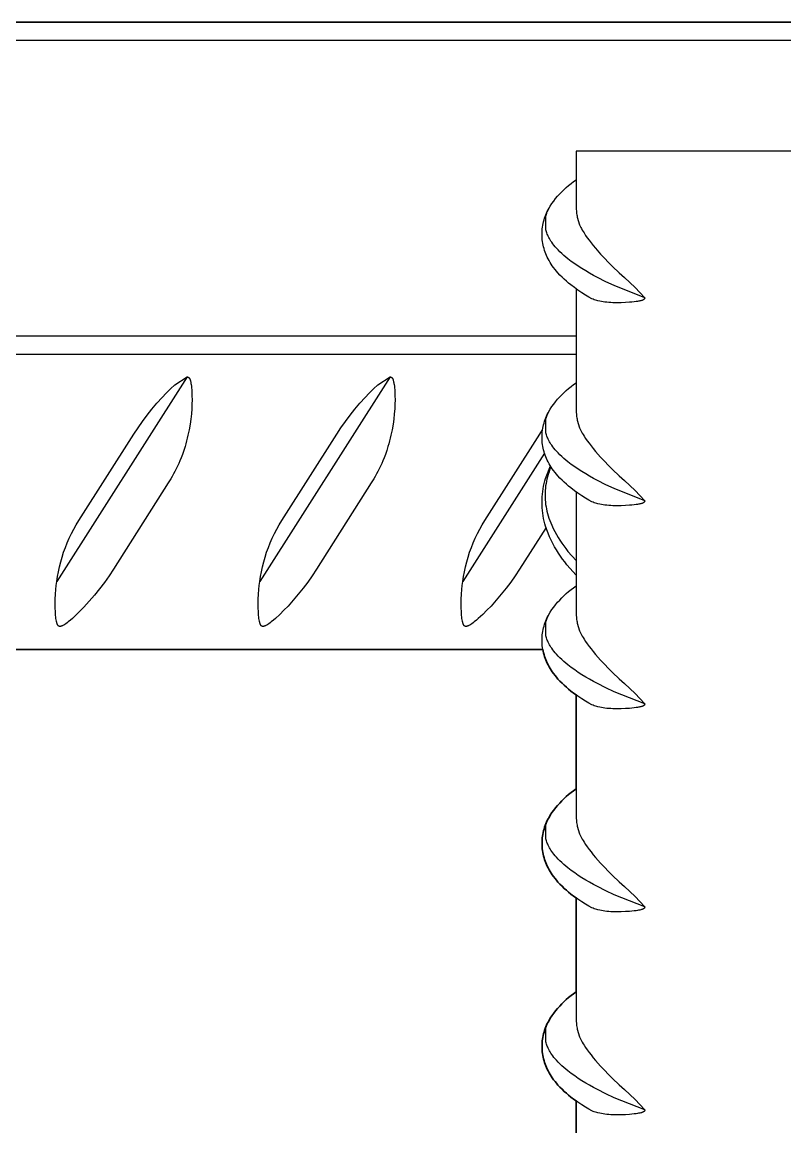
# Model space of a CAD drawing. Header units: millimetres. Extents: x -8 to 1608, y -703 to 404.
# Drawn here: x 696.1 to 737.5, y 344.1 to 404 of the extents above; entities that cross this region are included whole.
import ezdxf

# ---------------------------------------------------------------- set-up
doc = ezdxf.new("R2010")
doc.units = ezdxf.units.MM
doc.layers.add('Blocks', color=7, linetype='Continuous')
doc.layers.add('Blocks$Inner', color=7, linetype='Continuous', lineweight=25, true_color=0x007f00)
doc.layers.add('Blocks$Outline', color=7, linetype='Continuous', lineweight=35, true_color=0xff3f3f)

# ---------------------------------------------------------------- blocks, each defined once
blk = doc.blocks.new('Rebar Coffee Table Front')
at = {"layer": 'Blocks$Inner'}
for p, q in [((58.145, 387), (726.145, 387)), ((58.145, 386), (726.145, 386))]:
    blk.add_line(p, q, dxfattribs=at)
for points in [[(40.711, 386), (-6.855, 386), (-7.855, 387), (-7.855, 403), (-6.855, 404), (791.145, 404), (792.145, 403)], [(742.753, 387), (792.145, 387), (792.145, 403), (-7.855, 403)], [(742.14, 397), (726.145, 397), (726.145, 394.187), (726.156, 393.863), (726.165, 393.748), (726.178, 393.634), (726.187, 393.565), (726.199, 393.497), (726.212, 393.429), (726.339, 393.024), (726.371, 392.951), (726.405, 392.879), (726.442, 392.808), (726.485, 392.729), (726.53, 392.65), (726.578, 392.573), (726.662, 392.444), (726.749, 392.317), (726.852, 392.177), (726.958, 392.04), (727.078, 391.89), (727.202, 391.742), (727.48, 391.426), (728.125, 390.757), (728.484, 390.413), (728.778, 390.161), (729.064, 389.899), (729.341, 389.627), (729.608, 389.346), (729.866, 389.057), (728.216, 389.722), (727.762, 389.934), (727.316, 390.159), (727.098, 390.275), (726.883, 390.395), (726.674, 390.516), (726.467, 390.642), (726.269, 390.769), (726.074, 390.902), (725.888, 391.035), (725.707, 391.173), (725.594, 391.265), (725.482, 391.36), (725.373, 391.458), (725.272, 391.554), (725.173, 391.654), (725.078, 391.757), (725.012, 391.832), (724.949, 391.91), (724.888, 391.99), (724.829, 392.071), (724.786, 392.135), (724.745, 392.2), (724.707, 392.266), (724.67, 392.334), (724.636, 392.402), (724.61, 392.459), (724.586, 392.516), (724.564, 392.573), (724.544, 392.632), (724.526, 392.691), (724.51, 392.751), (724.51, 393.476), (724.526, 393.536), (724.544, 393.595), (724.564, 393.653), (724.586, 393.711), (724.61, 393.768), (724.636, 393.824), (724.746, 394.028), (724.84, 394.167), (724.938, 394.302), (725.041, 394.434), (725.148, 394.563), (725.259, 394.688), (725.375, 394.809), (725.494, 394.927), (725.617, 395.04), (725.744, 395.15), (725.874, 395.255), (726.008, 395.356), (726.145, 395.452)], [(729.866, 389.057), (729.866, 389.053), (729.866, 389.049), (729.866, 389.047), (729.865, 389.045), (729.865, 389.043), (729.865, 389.041), (729.865, 389.04), (729.865, 389.038), (729.864, 389.036), (729.864, 389.034), (729.863, 389.032), (729.863, 389.03), (729.862, 389.028), (729.862, 389.026), (729.861, 389.025), (729.861, 389.023), (729.86, 389.021), (729.859, 389.019), (729.859, 389.017), (729.858, 389.016), (729.857, 389.014), (729.856, 389.012), (729.855, 389.01), (729.854, 389.009), (729.853, 389.007), (729.852, 389.005), (729.851, 389.004), (729.85, 389.002), (729.849, 389), (729.848, 388.999), (729.846, 388.997), (729.845, 388.995), (729.843, 388.993), (729.842, 388.991), (729.84, 388.99), (729.839, 388.988), (729.837, 388.986), (729.835, 388.984), (729.832, 388.981), (729.828, 388.978), (729.825, 388.975), (729.821, 388.972), (729.817, 388.969), (729.813, 388.966), (729.809, 388.964), (729.805, 388.961), (729.801, 388.958), (729.797, 388.956), (729.789, 388.951), (729.783, 388.948), (729.776, 388.945), (729.764, 388.939), (729.751, 388.934), (729.739, 388.929), (729.726, 388.924), (729.713, 388.92), (729.687, 388.912), (729.648, 388.901), (729.609, 388.892), (729.57, 388.883), (729.531, 388.876), (729.47, 388.865), (729.408, 388.856), (729.287, 388.841), (729.168, 388.828), (729.05, 388.818), (728.821, 388.803), (728.592, 388.794), (728.363, 388.792), (728.134, 388.797), (728.027, 388.802), (727.92, 388.809), (727.817, 388.818), (727.715, 388.829), (727.619, 388.842), (727.523, 388.858), (727.428, 388.877), (727.334, 388.898), (727.266, 388.916), (727.199, 388.936), (727.132, 388.959), (727.066, 388.983), (727.001, 389.01), (726.838, 389.095), (726.655, 389.206), (726.452, 389.337), (726.251, 389.473), (726.057, 389.612), (725.867, 389.758), (725.744, 389.857), (725.623, 389.96), (725.505, 390.066), (725.389, 390.177), (725.276, 390.291), (725.168, 390.408), (725.086, 390.503), (725.007, 390.599), (724.931, 390.699), (724.858, 390.8), (724.798, 390.89), (724.741, 390.981), (724.686, 391.075), (724.635, 391.17), (724.587, 391.266), (724.545, 391.355), (724.507, 391.446), (724.472, 391.538), (724.44, 391.631), (724.411, 391.725), (724.386, 391.82), (724.363, 391.915), (724.345, 392.012), (724.329, 392.109), (724.317, 392.207), (724.309, 392.305), (724.304, 392.403), (724.302, 392.501), (724.303, 392.599), (724.309, 392.698), (724.317, 392.796), (724.329, 392.893), (724.344, 392.99), (724.363, 393.087), (724.385, 393.183), (724.41, 393.278), (724.439, 393.372), (724.471, 393.465), (724.506, 393.557), (724.544, 393.647), (724.586, 393.736), (724.63, 393.824), (724.678, 393.91)], [(726.145, 389.548), (726.145, 383.187), (726.156, 382.863), (726.165, 382.748), (726.178, 382.634), (726.187, 382.565), (726.199, 382.497), (726.212, 382.429), (726.339, 382.024), (726.371, 381.951), (726.405, 381.879), (726.442, 381.808), (726.485, 381.729), (726.53, 381.65), (726.578, 381.573), (726.662, 381.444), (726.749, 381.317), (726.852, 381.177), (726.958, 381.04), (727.078, 380.89), (727.202, 380.742), (727.48, 380.426), (728.125, 379.757), (728.484, 379.413), (728.778, 379.161), (729.064, 378.899), (729.341, 378.627), (729.608, 378.346), (729.866, 378.057), (728.216, 378.722), (727.762, 378.934), (727.316, 379.159), (727.098, 379.275), (726.883, 379.395), (726.674, 379.516), (726.467, 379.642), (726.269, 379.769), (726.074, 379.902), (725.888, 380.035), (725.707, 380.173), (725.594, 380.265), (725.482, 380.36), (725.373, 380.458), (725.272, 380.554), (725.173, 380.654), (725.078, 380.757), (725.012, 380.832), (724.949, 380.91), (724.888, 380.99), (724.829, 381.071), (724.786, 381.135), (724.745, 381.2), (724.707, 381.266), (724.67, 381.334), (724.636, 381.402), (724.61, 381.459), (724.586, 381.516), (724.564, 381.573), (724.544, 381.632), (724.526, 381.691), (724.51, 381.751), (724.51, 382.476), (724.526, 382.536), (724.544, 382.595), (724.564, 382.653), (724.586, 382.711), (724.61, 382.768), (724.636, 382.824), (724.746, 383.028), (724.84, 383.167), (724.938, 383.302), (725.041, 383.434), (725.148, 383.563), (725.259, 383.688), (725.375, 383.809), (725.494, 383.927), (725.617, 384.04), (725.744, 384.15), (725.874, 384.255), (726.008, 384.356), (726.145, 384.452)], [(705.071, 384.774), (698.006, 373.682), (698.046, 373.953), (698.095, 374.222), (698.153, 374.489), (698.219, 374.755), (698.295, 375.018), (698.379, 375.278), (698.472, 375.535), (698.573, 375.789), (698.683, 376.04), (698.801, 376.287), (698.927, 376.529), (699.062, 376.768), (699.204, 377.001), (702.179, 381.672), (702.409, 382.024), (702.649, 382.368), (702.901, 382.705), (703.162, 383.034), (703.433, 383.355), (703.715, 383.668), (703.937, 383.899), (704.167, 384.123), (704.405, 384.34), (705.071, 384.774), (705.075, 384.774), (705.079, 384.774), (705.083, 384.774), (705.087, 384.774), (705.091, 384.773), (705.095, 384.773), (705.098, 384.772), (705.102, 384.772), (705.106, 384.771), (705.109, 384.77), (705.113, 384.769), (705.117, 384.768), (705.12, 384.767), (705.124, 384.765), (705.127, 384.764), (705.13, 384.762), (705.132, 384.762), (705.134, 384.761), (705.137, 384.759), (705.141, 384.757), (705.144, 384.755), (705.147, 384.753), (705.15, 384.75), (705.153, 384.748), (705.156, 384.746), (705.159, 384.743), (705.162, 384.74), (705.165, 384.738), (705.168, 384.735), (705.17, 384.732), (705.173, 384.729), (705.175, 384.726), (705.178, 384.723), (705.181, 384.719), (705.184, 384.715), (705.187, 384.711), (705.19, 384.707), (705.193, 384.703), (705.195, 384.699), (705.198, 384.695), (705.2, 384.69), (705.205, 384.682), (705.21, 384.673), (705.214, 384.664), (705.218, 384.654), (705.223, 384.642), (705.228, 384.629), (705.233, 384.616), (705.237, 384.603), (705.245, 384.577), (705.252, 384.55), (705.263, 384.507), (705.272, 384.462), (705.28, 384.417), (705.287, 384.371), (705.3, 384.278), (705.31, 384.183), (705.319, 384.08), (705.326, 383.975), (705.334, 383.757), (705.336, 383.53), (705.331, 383.294), (705.319, 383.04), (705.299, 382.774), (705.269, 382.492), (705.23, 382.212), (705.179, 381.913), (705.118, 381.616), (705.082, 381.461), (705.043, 381.307), (705.001, 381.154), (704.956, 381.001), (704.889, 380.788), (704.815, 380.577), (704.744, 380.387), (704.683, 380.237), (704.62, 380.088), (704.553, 379.941), (704.483, 379.795), (704.413, 379.655), (704.34, 379.517), (704.264, 379.38), (704.185, 379.245), (704.052, 379.029), (701.077, 374.358), (700.84, 373.992), (700.591, 373.635), (700.329, 373.287), (700.056, 372.948), (699.771, 372.618), (699.475, 372.298), (699.168, 371.989), (698.851, 371.69), (698.743, 371.597), (698.632, 371.507), (698.565, 371.456), (698.497, 371.406), (698.443, 371.369), (698.416, 371.351), (698.388, 371.334), (698.365, 371.321), (698.342, 371.308), (698.318, 371.296), (698.306, 371.29), (698.294, 371.285), (698.285, 371.281), (698.276, 371.277), (698.267, 371.273), (698.257, 371.27), (698.248, 371.267), (698.239, 371.264), (698.229, 371.262), (698.224, 371.261), (698.219, 371.26), (698.212, 371.258), (698.205, 371.257), (698.201, 371.257), (698.197, 371.256), (698.193, 371.256), (698.19, 371.256), (698.186, 371.256), (698.182, 371.256), (698.178, 371.256), (698.175, 371.256), (698.171, 371.256), (698.167, 371.256), (698.163, 371.257), (698.16, 371.257), (698.156, 371.258), (698.153, 371.258), (698.15, 371.259), (698.147, 371.26), (698.144, 371.261), (698.14, 371.262), (698.137, 371.263), (698.134, 371.264), (698.131, 371.265), (698.128, 371.267), (698.125, 371.268), (698.122, 371.269), (698.119, 371.271), (698.116, 371.273), (698.113, 371.274), (698.111, 371.276), (698.108, 371.278), (698.105, 371.28), (698.102, 371.283), (698.099, 371.285), (698.096, 371.287), (698.093, 371.29), (698.091, 371.293), (698.088, 371.295), (698.085, 371.298), (698.083, 371.301), (698.081, 371.304), (698.078, 371.306), (698.076, 371.309), (698.074, 371.312), (698.069, 371.318), (698.067, 371.322), (698.064, 371.326), (698.061, 371.33), (698.059, 371.334), (698.054, 371.342), (698.05, 371.351), (698.046, 371.359), (698.042, 371.367), (698.038, 371.376), (698.034, 371.385), (698.03, 371.396), (698.025, 371.408), (698.021, 371.42), (698.017, 371.432), (698.01, 371.456), (698.004, 371.48), (697.997, 371.507), (697.991, 371.535), (697.976, 371.612), (697.964, 371.69), (697.954, 371.769), (697.946, 371.847), (697.93, 372.055), (697.922, 372.273), (697.92, 372.5), (697.925, 372.736), (697.937, 372.996), (697.957, 373.255), (697.979, 373.469), (698.006, 373.682)], [(716.071, 384.774), (716.075, 384.774), (716.079, 384.774), (716.083, 384.774), (716.087, 384.774), (716.091, 384.773), (716.095, 384.773), (716.098, 384.772), (716.102, 384.772), (716.106, 384.771), (716.109, 384.77), (716.113, 384.769), (716.117, 384.768), (716.12, 384.767), (716.124, 384.765), (716.127, 384.764), (716.13, 384.762), (716.132, 384.762), (716.134, 384.761), (716.137, 384.759), (716.141, 384.757), (716.144, 384.755), (716.147, 384.753), (716.15, 384.75), (716.153, 384.748), (716.156, 384.746), (716.159, 384.743), (716.162, 384.74), (716.165, 384.738), (716.168, 384.735), (716.17, 384.732), (716.173, 384.729), (716.175, 384.726), (716.178, 384.723), (716.181, 384.719), (716.184, 384.715), (716.187, 384.711), (716.19, 384.707), (716.193, 384.703), (716.195, 384.699), (716.198, 384.695), (716.2, 384.69), (716.205, 384.682), (716.21, 384.673), (716.214, 384.664), (716.218, 384.654), (716.223, 384.642), (716.228, 384.629), (716.233, 384.616), (716.237, 384.603), (716.245, 384.577), (716.252, 384.55), (716.263, 384.507), (716.272, 384.462), (716.28, 384.417), (716.287, 384.371), (716.3, 384.278), (716.31, 384.183), (716.319, 384.08), (716.326, 383.975), (716.334, 383.757), (716.336, 383.53), (716.331, 383.294), (716.319, 383.04), (716.299, 382.774), (716.269, 382.492), (716.23, 382.212), (716.179, 381.913), (716.118, 381.616), (716.082, 381.461), (716.043, 381.307), (716.001, 381.154), (715.956, 381.001), (715.889, 380.788), (715.815, 380.577), (715.744, 380.387), (715.683, 380.237), (715.62, 380.088), (715.553, 379.941), (715.483, 379.795), (715.413, 379.655), (715.34, 379.517), (715.264, 379.38), (715.185, 379.245), (715.052, 379.029), (712.077, 374.358), (711.847, 374.006), (711.607, 373.662), (711.355, 373.325), (711.094, 372.996), (710.823, 372.675), (710.541, 372.362), (710.319, 372.131), (710.089, 371.907), (709.851, 371.69), (709.743, 371.597), (709.632, 371.507), (709.565, 371.456), (709.497, 371.406), (709.443, 371.369), (709.416, 371.351), (709.388, 371.334), (709.365, 371.321), (709.342, 371.308), (709.318, 371.296), (709.306, 371.29), (709.294, 371.285), (709.285, 371.281), (709.276, 371.277), (709.267, 371.273), (709.257, 371.27), (709.248, 371.267), (709.239, 371.264), (709.229, 371.262), (709.224, 371.261), (709.219, 371.26), (709.212, 371.258), (709.205, 371.257), (709.201, 371.257), (709.197, 371.256), (709.193, 371.256), (709.19, 371.256), (709.186, 371.256), (709.182, 371.256), (709.178, 371.256), (709.175, 371.256), (709.171, 371.256), (709.167, 371.256), (709.163, 371.257), (709.16, 371.257), (709.156, 371.258), (709.153, 371.258), (709.15, 371.259), (709.147, 371.26), (709.144, 371.261), (709.14, 371.262), (709.137, 371.263), (709.134, 371.264), (709.131, 371.265), (709.128, 371.267), (709.125, 371.268), (709.122, 371.269), (709.119, 371.271), (709.116, 371.273), (709.113, 371.274), (709.111, 371.276), (709.108, 371.278), (709.105, 371.28), (709.102, 371.283), (709.099, 371.285), (709.096, 371.287), (709.093, 371.29), (709.091, 371.293), (709.088, 371.295), (709.085, 371.298), (709.083, 371.301), (709.081, 371.304), (709.078, 371.306), (709.076, 371.309), (709.074, 371.312), (709.069, 371.318), (709.067, 371.322), (709.064, 371.326), (709.061, 371.33), (709.059, 371.334), (709.054, 371.342), (709.05, 371.351), (709.046, 371.359), (709.042, 371.367), (709.038, 371.376), (709.034, 371.385), (709.03, 371.396), (709.025, 371.408), (709.021, 371.42), (709.017, 371.432), (709.01, 371.456), (709.004, 371.48), (708.997, 371.507), (708.991, 371.535), (708.976, 371.612), (708.964, 371.69), (708.954, 371.769), (708.946, 371.847), (708.93, 372.055), (708.922, 372.273), (708.92, 372.5), (708.925, 372.736), (708.937, 372.996), (708.957, 373.255), (708.979, 373.469), (709.006, 373.682)], [(729.866, 378.057), (729.866, 378.053), (729.866, 378.049), (729.866, 378.047), (729.865, 378.045), (729.865, 378.043), (729.865, 378.041), (729.865, 378.04), (729.865, 378.038), (729.864, 378.036), (729.864, 378.034), (729.863, 378.032), (729.863, 378.03), (729.862, 378.028), (729.862, 378.026), (729.861, 378.025), (729.861, 378.023), (729.86, 378.021), (729.859, 378.019), (729.859, 378.017), (729.858, 378.016), (729.857, 378.014), (729.856, 378.012), (729.855, 378.01), (729.854, 378.009), (729.853, 378.007), (729.852, 378.005), (729.851, 378.004), (729.85, 378.002), (729.849, 378), (729.848, 377.999), (729.846, 377.997), (729.845, 377.995), (729.843, 377.993), (729.842, 377.991), (729.84, 377.99), (729.839, 377.988), (729.837, 377.986), (729.835, 377.984), (729.832, 377.981), (729.828, 377.978), (729.825, 377.975), (729.821, 377.972), (729.817, 377.969), (729.813, 377.966), (729.809, 377.964), (729.805, 377.961), (729.801, 377.958), (729.797, 377.956), (729.789, 377.951), (729.783, 377.948), (729.776, 377.945), (729.764, 377.939), (729.751, 377.934), (729.739, 377.929), (729.726, 377.924), (729.713, 377.92), (729.687, 377.912), (729.648, 377.901), (729.609, 377.892), (729.57, 377.883), (729.531, 377.876), (729.47, 377.865), (729.408, 377.856), (729.287, 377.841), (729.168, 377.828), (729.05, 377.818), (728.821, 377.803), (728.592, 377.794), (728.363, 377.792), (728.134, 377.797), (728.027, 377.802), (727.92, 377.809), (727.817, 377.818), (727.715, 377.829), (727.619, 377.842), (727.523, 377.858), (727.428, 377.877), (727.334, 377.898), (727.266, 377.916), (727.199, 377.936), (727.132, 377.959), (727.066, 377.983), (727.001, 378.01), (726.838, 378.095), (726.655, 378.206), (726.452, 378.337), (726.251, 378.473), (726.057, 378.612), (725.867, 378.758), (725.744, 378.857), (725.623, 378.96), (725.505, 379.066), (725.389, 379.177), (725.276, 379.291), (725.168, 379.408), (725.086, 379.503), (725.007, 379.599), (724.931, 379.699), (724.858, 379.8), (724.798, 379.89), (724.741, 379.981), (724.686, 380.075), (724.635, 380.17), (724.587, 380.266), (724.545, 380.355), (724.507, 380.446), (724.472, 380.538), (724.44, 380.631), (724.411, 380.725), (724.386, 380.82), (724.363, 380.915), (724.345, 381.012), (724.329, 381.109), (724.317, 381.207), (724.309, 381.305), (724.304, 381.403), (724.302, 381.501), (724.303, 381.599), (724.309, 381.698), (724.317, 381.796), (724.329, 381.893), (724.344, 381.99), (724.363, 382.087), (724.385, 382.183), (724.41, 382.278), (724.439, 382.372), (724.471, 382.465), (724.506, 382.557), (724.544, 382.647), (724.586, 382.736), (724.63, 382.824), (724.678, 382.91)], [(724.438, 380.64), (720.006, 373.682), (720.046, 373.953), (720.095, 374.222), (720.153, 374.489), (720.219, 374.755), (720.295, 375.018), (720.379, 375.278), (720.472, 375.535), (720.573, 375.789), (720.683, 376.04), (720.801, 376.287), (720.927, 376.529), (721.062, 376.768), (721.204, 377.001), (724.179, 381.672), (724.332, 381.908)], [(726.145, 374.03), (725.65, 374.596), (725.53, 374.749), (725.413, 374.905), (725.3, 375.064), (725.187, 375.23), (725.08, 375.401), (724.978, 375.575), (724.883, 375.752), (724.793, 375.932), (724.71, 376.116), (724.633, 376.302), (724.563, 376.491), (724.499, 376.682), (724.458, 376.822), (724.421, 376.964), (724.39, 377.107), (724.363, 377.251), (724.341, 377.396), (724.324, 377.542), (724.311, 377.688), (724.304, 377.834), (724.302, 377.98), (724.304, 378.127), (724.311, 378.273), (724.324, 378.419), (724.341, 378.564), (724.363, 378.709), (724.39, 378.853), (724.421, 378.996), (724.458, 379.138), (724.499, 379.279), (724.758, 379.954)], [(724.787, 379.907), (724.732, 379.769), (724.681, 379.629), (724.636, 379.487), (724.6, 379.366), (724.568, 379.244), (724.541, 379.121), (724.518, 378.998), (724.499, 378.873), (724.484, 378.748), (724.473, 378.623), (724.467, 378.497), (724.465, 378.371), (724.467, 378.245), (724.473, 378.119), (724.484, 377.994), (724.499, 377.869), (724.518, 377.744), (724.541, 377.62), (724.568, 377.497), (724.6, 377.376), (724.636, 377.255), (724.678, 377.123), (724.725, 376.992), (724.775, 376.862), (724.829, 376.735), (724.907, 376.567), (724.99, 376.403), (725.078, 376.241), (725.172, 376.082), (725.271, 375.925), (725.373, 375.772), (725.481, 375.62), (725.592, 375.471), (725.707, 375.325), (726.145, 374.821)], [(726.145, 378.548), (726.145, 372.187), (726.156, 371.863), (726.165, 371.748), (726.178, 371.634), (726.187, 371.565), (726.199, 371.497), (726.212, 371.429), (726.339, 371.024), (726.371, 370.951), (726.405, 370.879), (726.442, 370.808), (726.485, 370.729), (726.53, 370.65), (726.578, 370.573), (726.662, 370.444), (726.749, 370.317), (726.852, 370.177), (726.958, 370.04), (727.078, 369.89), (727.202, 369.742), (727.48, 369.426), (728.125, 368.757), (728.484, 368.413), (728.778, 368.161), (729.064, 367.899), (729.341, 367.627), (729.608, 367.346), (729.866, 367.057), (728.216, 367.722), (727.762, 367.934), (727.316, 368.159), (727.098, 368.275), (726.883, 368.395), (726.674, 368.516), (726.467, 368.642), (726.269, 368.769), (726.074, 368.902), (725.888, 369.035), (725.707, 369.173), (725.594, 369.265), (725.482, 369.36), (725.373, 369.458), (725.272, 369.554), (725.173, 369.654), (725.078, 369.757), (725.012, 369.832), (724.949, 369.91), (724.888, 369.99), (724.829, 370.071), (724.786, 370.135), (724.745, 370.2), (724.707, 370.266), (724.67, 370.334), (724.636, 370.402), (724.61, 370.459), (724.586, 370.516), (724.564, 370.573), (724.544, 370.632), (724.526, 370.691), (724.51, 370.751), (724.51, 371.476), (724.526, 371.536), (724.544, 371.595), (724.564, 371.653), (724.586, 371.711), (724.61, 371.768), (724.636, 371.824), (724.746, 372.028), (724.84, 372.167), (724.938, 372.302), (725.041, 372.434), (725.148, 372.563), (725.259, 372.688), (725.375, 372.809), (725.494, 372.927), (725.617, 373.04), (725.744, 373.15), (725.874, 373.255), (726.008, 373.356), (726.145, 373.452)], [(724.518, 376.62), (723.077, 374.358), (722.847, 374.006), (722.607, 373.662), (722.355, 373.325), (722.094, 372.996), (721.823, 372.675), (721.541, 372.362), (721.319, 372.131), (721.089, 371.907), (720.851, 371.69), (720.743, 371.597), (720.632, 371.507), (720.565, 371.456), (720.497, 371.406), (720.443, 371.369), (720.416, 371.351), (720.388, 371.334), (720.365, 371.321), (720.342, 371.308), (720.318, 371.296), (720.306, 371.29), (720.294, 371.285), (720.285, 371.281), (720.276, 371.277), (720.267, 371.273), (720.257, 371.27), (720.248, 371.267), (720.239, 371.264), (720.229, 371.262), (720.224, 371.261), (720.219, 371.26), (720.212, 371.258), (720.205, 371.257), (720.201, 371.257), (720.197, 371.256), (720.193, 371.256), (720.19, 371.256), (720.186, 371.256), (720.182, 371.256), (720.178, 371.256), (720.175, 371.256), (720.171, 371.256), (720.167, 371.256), (720.163, 371.257), (720.16, 371.257), (720.156, 371.258), (720.153, 371.258), (720.15, 371.259), (720.147, 371.26), (720.144, 371.261), (720.14, 371.262), (720.137, 371.263), (720.134, 371.264), (720.131, 371.265), (720.128, 371.267), (720.125, 371.268), (720.122, 371.269), (720.119, 371.271), (720.116, 371.273), (720.113, 371.274), (720.111, 371.276), (720.108, 371.278), (720.105, 371.28), (720.102, 371.283), (720.099, 371.285), (720.096, 371.287), (720.093, 371.29), (720.091, 371.293), (720.088, 371.295), (720.085, 371.298), (720.083, 371.301), (720.081, 371.304), (720.078, 371.306), (720.076, 371.309), (720.074, 371.312), (720.069, 371.318), (720.067, 371.322), (720.064, 371.326), (720.061, 371.33), (720.059, 371.334), (720.054, 371.342), (720.05, 371.351), (720.046, 371.359), (720.042, 371.367), (720.038, 371.376), (720.034, 371.385), (720.03, 371.396), (720.025, 371.408), (720.021, 371.42), (720.017, 371.432), (720.01, 371.456), (720.004, 371.48), (719.997, 371.507), (719.991, 371.535), (719.976, 371.612), (719.964, 371.69), (719.954, 371.769), (719.946, 371.847), (719.93, 372.055), (719.922, 372.273), (719.92, 372.5), (719.925, 372.736), (719.937, 372.996), (719.957, 373.255), (719.979, 373.469), (720.006, 373.682)], [(729.866, 367.057), (729.866, 367.053), (729.866, 367.049), (729.866, 367.047), (729.865, 367.045), (729.865, 367.043), (729.865, 367.041), (729.865, 367.04), (729.865, 367.038), (729.864, 367.036), (729.864, 367.034), (729.863, 367.032), (729.863, 367.03), (729.862, 367.028), (729.862, 367.026), (729.861, 367.025), (729.861, 367.023), (729.86, 367.021), (729.859, 367.019), (729.859, 367.017), (729.858, 367.016), (729.857, 367.014), (729.856, 367.012), (729.855, 367.01), (729.854, 367.009), (729.853, 367.007), (729.852, 367.005), (729.851, 367.004), (729.85, 367.002), (729.849, 367), (729.848, 366.999), (729.846, 366.997), (729.845, 366.995), (729.843, 366.993), (729.842, 366.991), (729.84, 366.99), (729.839, 366.988), (729.837, 366.986), (729.835, 366.984), (729.832, 366.981), (729.828, 366.978), (729.825, 366.975), (729.821, 366.972), (729.817, 366.969), (729.813, 366.966), (729.809, 366.964), (729.805, 366.961), (729.801, 366.958), (729.797, 366.956), (729.789, 366.951), (729.783, 366.948), (729.776, 366.945), (729.764, 366.939), (729.751, 366.934), (729.739, 366.929), (729.726, 366.924), (729.713, 366.92), (729.687, 366.912), (729.648, 366.901), (729.609, 366.892), (729.57, 366.883), (729.531, 366.876), (729.47, 366.865), (729.408, 366.856), (729.287, 366.841), (729.168, 366.828), (729.05, 366.818), (728.821, 366.803), (728.592, 366.794), (728.363, 366.792), (728.134, 366.797), (728.027, 366.802), (727.92, 366.809), (727.817, 366.818), (727.715, 366.829), (727.619, 366.842), (727.523, 366.858), (727.428, 366.877), (727.334, 366.898), (727.266, 366.916), (727.199, 366.936), (727.132, 366.959), (727.066, 366.983), (727.001, 367.01), (726.838, 367.095), (726.655, 367.206), (726.452, 367.337), (726.251, 367.473), (726.057, 367.612), (725.867, 367.758), (725.744, 367.857), (725.623, 367.96), (725.505, 368.066), (725.389, 368.177), (725.276, 368.291), (725.168, 368.408), (725.086, 368.503), (725.007, 368.599), (724.931, 368.699), (724.858, 368.8), (724.798, 368.89), (724.741, 368.981), (724.686, 369.075), (724.635, 369.17), (724.587, 369.266), (724.545, 369.355), (724.507, 369.446), (724.472, 369.538), (724.44, 369.631), (724.411, 369.725), (724.386, 369.82), (724.363, 369.915), (724.345, 370.012), (724.329, 370.109), (724.317, 370.207), (724.309, 370.305), (724.304, 370.403), (724.302, 370.501), (724.303, 370.599), (724.309, 370.698), (724.317, 370.796), (724.329, 370.893), (724.344, 370.99), (724.363, 371.087), (724.385, 371.183), (724.41, 371.278), (724.439, 371.372), (724.471, 371.465), (724.506, 371.557), (724.544, 371.647), (724.586, 371.736), (724.63, 371.824), (724.678, 371.91)], [(59.945, 370.015), (162.015, 370.015), (170.181, 370.015), (177.071, 370.015), (181.181, 370.015), (192.181, 370.015), (232.071, 370.015), (236.181, 370.015), (247.181, 370.015), (287.071, 370.015), (404.015, 370.015), (580.015, 370.015), (724.345, 370.015)], [(726.145, 367.548), (726.145, 361.187), (726.156, 360.863), (726.165, 360.748), (726.178, 360.634), (726.187, 360.565), (726.199, 360.497), (726.212, 360.429), (726.339, 360.024), (726.371, 359.951), (726.405, 359.879), (726.442, 359.808), (726.485, 359.729), (726.53, 359.65), (726.578, 359.573), (726.662, 359.444), (726.749, 359.317), (726.852, 359.177), (726.958, 359.04), (727.078, 358.89), (727.202, 358.742), (727.48, 358.426), (728.125, 357.757), (728.484, 357.413), (728.778, 357.161), (729.064, 356.899), (729.341, 356.627), (729.608, 356.346), (729.866, 356.057), (728.216, 356.722), (727.762, 356.934), (727.316, 357.159), (727.098, 357.275), (726.883, 357.395), (726.674, 357.516), (726.467, 357.642), (726.269, 357.769), (726.074, 357.902), (725.888, 358.035), (725.707, 358.173), (725.594, 358.265), (725.482, 358.36), (725.373, 358.458), (725.272, 358.554), (725.173, 358.654), (725.078, 358.757), (725.012, 358.832), (724.949, 358.91), (724.888, 358.99), (724.829, 359.071), (724.786, 359.135), (724.745, 359.2), (724.707, 359.266), (724.67, 359.334), (724.636, 359.402), (724.61, 359.459), (724.586, 359.516), (724.564, 359.573), (724.544, 359.632), (724.526, 359.691), (724.51, 359.751), (724.51, 360.476), (724.526, 360.536), (724.544, 360.595), (724.564, 360.653), (724.586, 360.711), (724.61, 360.768), (724.636, 360.824), (724.746, 361.028), (724.84, 361.167), (724.938, 361.302), (725.041, 361.434), (725.148, 361.563), (725.259, 361.688), (725.375, 361.809), (725.494, 361.927), (725.617, 362.04), (725.744, 362.15), (725.874, 362.255), (726.008, 362.356), (726.145, 362.452)], [(729.866, 356.057), (729.866, 356.053), (729.866, 356.049), (729.866, 356.047), (729.865, 356.045), (729.865, 356.043), (729.865, 356.041), (729.865, 356.04), (729.865, 356.038), (729.864, 356.036), (729.864, 356.034), (729.863, 356.032), (729.863, 356.03), (729.862, 356.028), (729.862, 356.026), (729.861, 356.025), (729.861, 356.023), (729.86, 356.021), (729.859, 356.019), (729.859, 356.017), (729.858, 356.016), (729.857, 356.014), (729.856, 356.012), (729.855, 356.01), (729.854, 356.009), (729.853, 356.007), (729.852, 356.005), (729.851, 356.004), (729.85, 356.002), (729.849, 356), (729.848, 355.999), (729.846, 355.997), (729.845, 355.995), (729.843, 355.993), (729.842, 355.991), (729.84, 355.99), (729.839, 355.988), (729.837, 355.986), (729.835, 355.984), (729.832, 355.981), (729.828, 355.978), (729.825, 355.975), (729.821, 355.972), (729.817, 355.969), (729.813, 355.966), (729.809, 355.964), (729.805, 355.961), (729.801, 355.958), (729.797, 355.956), (729.789, 355.951), (729.783, 355.948), (729.776, 355.945), (729.764, 355.939), (729.751, 355.934), (729.739, 355.929), (729.726, 355.924), (729.713, 355.92), (729.687, 355.912), (729.648, 355.901), (729.609, 355.892), (729.57, 355.883), (729.531, 355.876), (729.47, 355.865), (729.408, 355.856), (729.287, 355.841), (729.168, 355.828), (729.05, 355.818), (728.821, 355.803), (728.592, 355.794), (728.363, 355.792), (728.134, 355.797), (728.027, 355.802), (727.92, 355.809), (727.817, 355.818), (727.715, 355.829), (727.619, 355.842), (727.523, 355.858), (727.428, 355.877), (727.334, 355.898), (727.266, 355.916), (727.199, 355.936), (727.132, 355.959), (727.066, 355.983), (727.001, 356.01), (726.838, 356.095), (726.655, 356.206), (726.452, 356.337), (726.251, 356.473), (726.057, 356.612), (725.867, 356.758), (725.744, 356.857), (725.623, 356.96), (725.505, 357.066), (725.389, 357.177), (725.276, 357.291), (725.168, 357.408), (725.086, 357.503), (725.007, 357.599), (724.931, 357.699), (724.858, 357.8), (724.798, 357.89), (724.741, 357.981), (724.686, 358.075), (724.635, 358.17), (724.587, 358.266), (724.545, 358.355), (724.507, 358.446), (724.472, 358.538), (724.44, 358.631), (724.411, 358.725), (724.386, 358.82), (724.363, 358.915), (724.345, 359.012), (724.329, 359.109), (724.317, 359.207), (724.309, 359.305), (724.304, 359.403), (724.302, 359.501), (724.303, 359.599), (724.309, 359.698), (724.317, 359.796), (724.329, 359.893), (724.344, 359.99), (724.363, 360.087), (724.385, 360.183), (724.41, 360.278), (724.439, 360.372), (724.471, 360.465), (724.506, 360.557), (724.544, 360.647), (724.586, 360.736), (724.63, 360.824), (724.682, 360.91)], [(726.145, 356.548), (726.145, 350.187), (726.156, 349.863), (726.165, 349.748), (726.178, 349.634), (726.187, 349.565), (726.199, 349.497), (726.212, 349.429), (726.339, 349.024), (726.371, 348.951), (726.405, 348.879), (726.442, 348.808), (726.485, 348.729), (726.53, 348.65), (726.578, 348.573), (726.662, 348.444), (726.749, 348.317), (726.852, 348.177), (726.958, 348.04), (727.078, 347.89), (727.202, 347.742), (727.48, 347.426), (728.125, 346.757), (728.484, 346.413), (728.778, 346.161), (729.064, 345.899), (729.341, 345.627), (729.608, 345.346), (729.866, 345.057), (728.216, 345.722), (727.762, 345.934), (727.316, 346.159), (727.098, 346.275), (726.883, 346.395), (726.674, 346.516), (726.467, 346.642), (726.269, 346.769), (726.074, 346.902), (725.888, 347.035), (725.707, 347.173), (725.594, 347.265), (725.482, 347.36), (725.373, 347.458), (725.272, 347.554), (725.173, 347.654), (725.078, 347.757), (725.012, 347.832), (724.949, 347.91), (724.888, 347.99), (724.829, 348.071), (724.786, 348.135), (724.745, 348.2), (724.707, 348.266), (724.67, 348.334), (724.636, 348.402), (724.61, 348.459), (724.586, 348.516), (724.564, 348.573), (724.544, 348.632), (724.526, 348.691), (724.51, 348.751), (724.51, 349.476), (724.526, 349.536), (724.544, 349.595), (724.564, 349.653), (724.586, 349.711), (724.61, 349.768), (724.636, 349.824), (724.746, 350.028), (724.84, 350.167), (724.938, 350.302), (725.041, 350.434), (725.148, 350.563), (725.259, 350.688), (725.375, 350.809), (725.494, 350.927), (725.617, 351.04), (725.744, 351.15), (725.874, 351.255), (726.008, 351.356), (726.145, 351.452)], [(729.866, 345.057), (729.866, 345.053), (729.866, 345.049), (729.866, 345.047), (729.865, 345.045), (729.865, 345.043), (729.865, 345.041), (729.865, 345.04), (729.865, 345.038), (729.864, 345.036), (729.864, 345.034), (729.863, 345.032), (729.863, 345.03), (729.862, 345.028), (729.862, 345.026), (729.861, 345.025), (729.861, 345.023), (729.86, 345.021), (729.859, 345.019), (729.859, 345.017), (729.858, 345.016), (729.857, 345.014), (729.856, 345.012), (729.855, 345.01), (729.854, 345.009), (729.853, 345.007), (729.852, 345.005), (729.851, 345.004), (729.85, 345.002), (729.849, 345), (729.848, 344.999), (729.846, 344.997), (729.845, 344.995), (729.843, 344.993), (729.842, 344.991), (729.84, 344.99), (729.839, 344.988), (729.837, 344.986), (729.835, 344.984), (729.832, 344.981), (729.828, 344.978), (729.825, 344.975), (729.821, 344.972), (729.817, 344.969), (729.813, 344.966), (729.809, 344.964), (729.805, 344.961), (729.801, 344.958), (729.797, 344.956), (729.789, 344.951), (729.783, 344.948), (729.776, 344.945), (729.764, 344.939), (729.751, 344.934), (729.739, 344.929), (729.726, 344.924), (729.713, 344.92), (729.687, 344.912), (729.648, 344.901), (729.609, 344.892), (729.57, 344.883), (729.531, 344.876), (729.47, 344.865), (729.408, 344.856), (729.287, 344.841), (729.168, 344.828), (729.05, 344.818), (728.821, 344.803), (728.592, 344.794), (728.363, 344.792), (728.134, 344.797), (728.027, 344.802), (727.92, 344.809), (727.817, 344.818), (727.715, 344.829), (727.619, 344.842), (727.523, 344.858), (727.428, 344.877), (727.334, 344.898), (727.266, 344.916), (727.199, 344.936), (727.132, 344.959), (727.066, 344.983), (727.001, 345.01), (726.838, 345.095), (726.655, 345.206), (726.452, 345.337), (726.251, 345.473), (726.057, 345.612), (725.867, 345.758), (725.744, 345.857), (725.623, 345.96), (725.505, 346.066), (725.389, 346.177), (725.276, 346.291), (725.168, 346.408), (725.086, 346.503), (725.007, 346.599), (724.931, 346.699), (724.858, 346.8), (724.798, 346.89), (724.741, 346.981), (724.686, 347.075), (724.635, 347.17), (724.587, 347.266), (724.545, 347.355), (724.507, 347.446), (724.472, 347.538), (724.44, 347.631), (724.411, 347.725), (724.386, 347.82), (724.363, 347.915), (724.345, 348.012), (724.329, 348.109), (724.317, 348.207), (724.309, 348.305), (724.304, 348.403), (724.302, 348.501), (724.303, 348.599), (724.309, 348.698), (724.317, 348.796), (724.329, 348.893), (724.344, 348.99), (724.363, 349.087), (724.385, 349.183), (724.41, 349.278), (724.439, 349.372), (724.471, 349.465), (724.506, 349.557), (724.544, 349.647), (724.586, 349.736), (724.63, 349.824), (724.682, 349.91)], [(726.145, 345.548), (726.145, 339.187)]]:
    blk.add_lwpolyline(points, dxfattribs=at)
blk.add_lwpolyline([(713.179, 381.672), (713.409, 382.024), (713.649, 382.368), (713.901, 382.705), (714.162, 383.034), (714.433, 383.355), (714.715, 383.668), (714.937, 383.899), (715.167, 384.123), (715.405, 384.34), (716.071, 384.774), (709.006, 373.682), (709.046, 373.953), (709.095, 374.222), (709.153, 374.489), (709.219, 374.755), (709.295, 375.018), (709.379, 375.278), (709.472, 375.535), (709.573, 375.789), (709.683, 376.04), (709.801, 376.287), (709.927, 376.529), (710.062, 376.768), (710.204, 377.001)], close=True, dxfattribs=at)
at = {"layer": 'Blocks$Outline'}
for points in [[(40.711, 386), (-6.855, 386), (-7.855, 387), (-7.855, 403), (-6.855, 404), (791.145, 404), (792.145, 403)], [(724.344, 370.015), (580.015, 370.015), (404.015, 370.015), (287.071, 370.015), (247.181, 370.015), (236.181, 370.015), (232.071, 370.015), (192.181, 370.015), (181.181, 370.015), (177.071, 370.015), (170.181, 370.015), (162.015, 370.015), (59.946, 370.015)], [(726.145, 367.548), (726.057, 367.612), (725.867, 367.758), (725.744, 367.857), (725.623, 367.96), (725.505, 368.066), (725.389, 368.177), (725.276, 368.291), (725.168, 368.408), (725.086, 368.503), (725.007, 368.599), (724.931, 368.699), (724.858, 368.8), (724.798, 368.89), (724.741, 368.981), (724.686, 369.075), (724.635, 369.17), (724.587, 369.266), (724.545, 369.355), (724.507, 369.446), (724.472, 369.538), (724.44, 369.631), (724.411, 369.725), (724.386, 369.82), (724.363, 369.915), (724.345, 370.012), (724.344, 370.015)], [(726.145, 362.452), (726.145, 367.548)], [(724.682, 360.91), (724.746, 361.028), (724.84, 361.167), (724.938, 361.302), (725.041, 361.434), (725.148, 361.563), (725.259, 361.688), (725.375, 361.809), (725.494, 361.927), (725.617, 362.04), (725.744, 362.15), (725.874, 362.255), (726.008, 362.356), (726.145, 362.452)], [(726.145, 356.548), (726.057, 356.612), (725.867, 356.758), (725.744, 356.857), (725.623, 356.96), (725.505, 357.066), (725.389, 357.177), (725.276, 357.291), (725.168, 357.408), (725.086, 357.503), (725.007, 357.599), (724.931, 357.699), (724.858, 357.8), (724.798, 357.89), (724.741, 357.981), (724.686, 358.075), (724.635, 358.17), (724.587, 358.266), (724.545, 358.355), (724.507, 358.446), (724.472, 358.538), (724.44, 358.631), (724.411, 358.725), (724.386, 358.82), (724.363, 358.915), (724.345, 359.012), (724.329, 359.109), (724.317, 359.207), (724.309, 359.305), (724.304, 359.403), (724.302, 359.501), (724.303, 359.599), (724.309, 359.698), (724.317, 359.796), (724.329, 359.893), (724.344, 359.99), (724.363, 360.087), (724.385, 360.183), (724.41, 360.278), (724.439, 360.372), (724.471, 360.465), (724.506, 360.557), (724.544, 360.647), (724.586, 360.736), (724.63, 360.824), (724.682, 360.91)], [(726.145, 351.452), (726.145, 356.548)], [(724.682, 349.91), (724.746, 350.028), (724.84, 350.167), (724.938, 350.302), (725.041, 350.434), (725.148, 350.563), (725.259, 350.688), (725.375, 350.809), (725.494, 350.927), (725.617, 351.04), (725.744, 351.15), (725.874, 351.255), (726.008, 351.356), (726.145, 351.452)], [(726.145, 345.548), (726.057, 345.612), (725.867, 345.758), (725.744, 345.857), (725.623, 345.96), (725.505, 346.066), (725.389, 346.177), (725.276, 346.291), (725.168, 346.408), (725.086, 346.503), (725.007, 346.599), (724.931, 346.699), (724.858, 346.8), (724.798, 346.89), (724.741, 346.981), (724.686, 347.075), (724.635, 347.17), (724.587, 347.266), (724.545, 347.355), (724.507, 347.446), (724.472, 347.538), (724.44, 347.631), (724.411, 347.725), (724.386, 347.82), (724.363, 347.915), (724.345, 348.012), (724.329, 348.109), (724.317, 348.207), (724.309, 348.305), (724.304, 348.403), (724.302, 348.501), (724.303, 348.599), (724.309, 348.698), (724.317, 348.796), (724.329, 348.893), (724.344, 348.99), (724.363, 349.087), (724.385, 349.183), (724.41, 349.278), (724.439, 349.372), (724.471, 349.465), (724.506, 349.557), (724.544, 349.647), (724.586, 349.736), (724.63, 349.824), (724.682, 349.91)], [(726.145, 340.452), (726.145, 345.548)]]:
    blk.add_lwpolyline(points, dxfattribs=at)

msp = doc.modelspace()

# ---------------------------------------------------------------- block references
at = {"layer": 'Blocks'}
msp.add_blockref('Rebar Coffee Table Front', (0, 0), dxfattribs=at)

doc.saveas('drawing.dxf')
